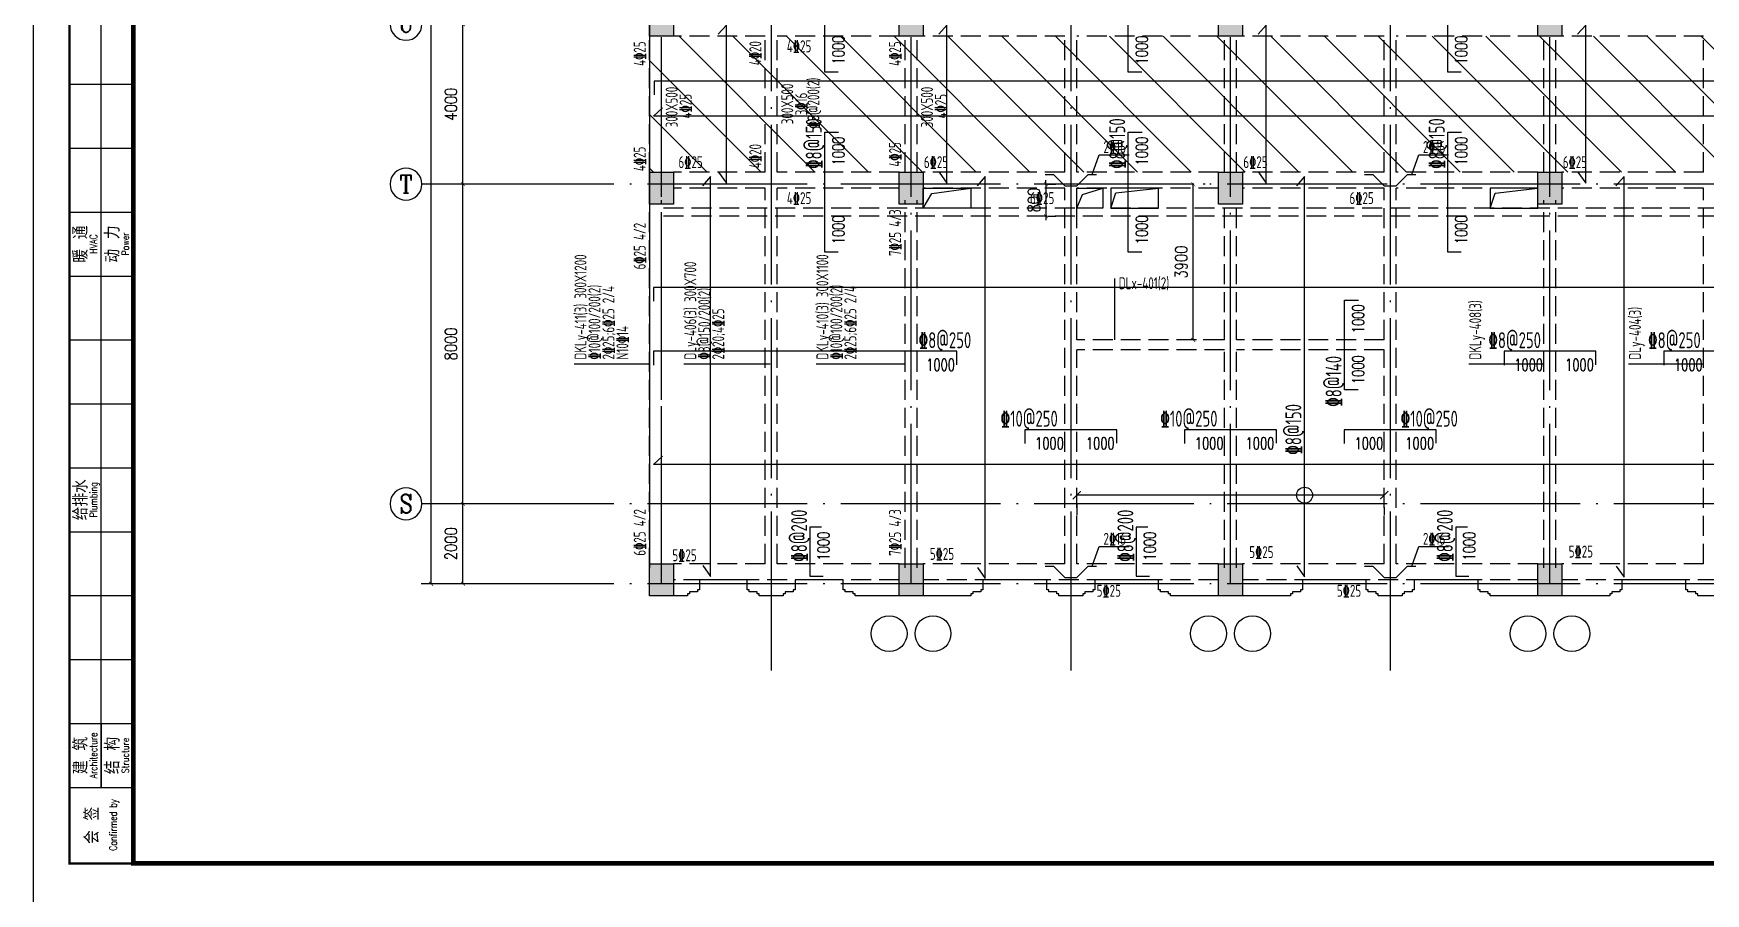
# Model space of a CAD drawing. Header units: millimetres. Extents: x 2998490 to 15040601, y 444546 to 7822218.
# Drawn here: x 14841995 to 14883870, y 7570109 to 7591634 of the extents above; entities that cross this region are included whole.
import ezdxf
from ezdxf.enums import TextEntityAlignment as Align

# ---------------------------------------------------------------- set-up
doc = ezdxf.new("R2010")
doc.units = ezdxf.units.MM
doc.header["$LTSCALE"] = 2000
doc.linetypes.add('DASH', pattern=[0.35, 0.25, -0.1])
doc.linetypes.add('DOTE', pattern=[2.42, 2, -0.2, 0.02, -0.2])
for name, color, linetype in [('3-AXIS', 3, 'Continuous'), ('3-AXIS_TEXT', 7, 'Continuous'), ('3-ban', 84, 'Continuous'), ('3-ban-hatch', 9, 'Continuous'), ('3-ban-rein', 1, 'Continuous'), ('3-ban-TEXT', 7, 'Continuous'), ('3-COLUMN-UP', 2, 'Continuous'), ('3-dote', 43, 'DOTE'), ('3-HATCH', 8, 'Continuous'), ('3-liang-rein-X', 54, 'Continuous'), ('3-liang-rein-Y', 130, 'Continuous'), ('3-liang-R截面-X', 50, 'Continuous'), ('3-liang-R截面-Y', 70, 'Continuous'), ('3-liang-s-1', 44, 'Continuous'), ('3-liang-xu', 120, 'DASH'), ('3-装饰线脚', 7, 'Continuous'), ('AXIS', 3, 'Continuous'), ('AXIS_TEXT', 7, 'Continuous'), ('图框', 7, 'Continuous')]:
    doc.layers.add(name, color=color, linetype=linetype)
doc.styles.add('_TCH_AXIS', font='COMPLEX', dxfattribs={"bigfont": 'GBCBIG'})
doc.styles.add('COMPLEX', font='COMPLEX')
doc.styles.add('DIM_FONT', font='SIMPLEX', dxfattribs={"width": 0.8, "bigfont": 'HZTXT'})
doc.styles.add('TJ1', font='tj-romans1.shx', dxfattribs={"width": 0.8, "bigfont": 'tj-hztxt1.shx'})
doc.styles.add('TKZ2_tjkts.shx', font='tjromant.shx', dxfattribs={"bigfont": 'tjkts.shx'})
doc.styles.add('TSSD_Rein', font='Tssdeng.shx', dxfattribs={"width": 0.7, "bigfont": 'hztxt.shx'})
doc.dimstyles.new('DIMN100', dxfattribs={"dimtxt": 300, "dimasz": 100, "dimexe": 250, "dimexo": 300, "dimgap": 150, "dimtad": 1, "dimdec": 0, "dimzin": 0, "dimdsep": 46, "dimtxsty": 'DIM_FONT', "dimblk": 'ARCHTICK', "dimcen": 0.09, "dimclrt": 7, "dimazin": 2, "dimtfac": 1, "dimtdec": 0, "dimtix": 1, "dimtmove": 2, "dimatfit": 3, "dimldrblk": 'ARCHTICK', "dimfxl": 0, "dimtolj": 1, "dimtzin": 0, "dimarcsym": 0})

# ---------------------------------------------------------------- blocks, each defined once
blk = doc.blocks.new('TJAD_TK_A0')
at = {"layer": '图框'}
for p, q in [((973, -441.7), (973, 399.3)), ((990, -412.7), (990, -156.7)), ((982, -236.7), (998, -236.7)), ((982, -252.7), (998, -252.7)), ((982, -268.7), (998, -268.7)), ((982, -284.7), (998, -284.7)), ((982, -300.7), (998, -300.7)), ((982, -316.7), (998, -316.7)), ((982, -332.7), (998, -332.7)), ((982, -348.7), (998, -348.7)), ((982, -364.7), (998, -364.7)), ((982, -380.7), (998, -380.7)), ((982, -396.7), (998, -396.7)), ((990, -396.7), (990, -412.7)), ((982, -412.7), (998, -412.7))]:
    blk.add_line(p, q, dxfattribs=at)
at = {"layer": '图框', "const_width": 1.2}
blk.add_lwpolyline([(2152, -431.7), (2152, 389.3), (998, 389.3), (998, -431.7)], close=True, dxfattribs=at)
at = {"layer": '图框', "const_width": 0.6}
blk.add_lwpolyline([(998, -431.7), (982, -431.7), (982, -156.7), (998, -156.7)], dxfattribs=at)
at = {"layer": '图框', "style": 'TKZ2_tjkts.shx'}
for s, p in [('暖 通', (984.79, -276.7)), ('动 力', (992.79, -276.7)), ('给排水', (984.79, -340.7)), ('建 筑', (984.79, -404.7)), ('结 构', (992.79, -404.7)), ('会 签', (987.62, -422.2))]:
    blk.add_text(s, height=3.6, rotation=90, dxfattribs=at).set_placement(p, align=Align.MIDDLE_CENTER)
at = {"layer": '图框', "style": 'TKZ2_tjkts.shx', "width": 0.8}
for s, p in [('HVAC', (988.02, -276.7)), ('Power', (996.02, -276.7)), ('Plumbing', (988.02, -340.7)), ('Architecture', (988.02, -404.7)), ('Structure', (996.02, -404.7)), ('Confirmed by', (992.95, -422.09))]:
    blk.add_text(s, height=1.8, rotation=90, dxfattribs=at).set_placement(p, align=Align.MIDDLE_CENTER)
blk = doc.blocks.new('_ArchTick')
at = {"color": 0, "linetype": 'ByBlock', "const_width": 0.15}
blk.add_lwpolyline([(-0.5, -0.5), (0.5, 0.5)], dxfattribs=at)
blk = doc.blocks.new('*D636')
at = {"layer": 'AXIS', "color": 0, "lineweight": -2}
for p, q in [((14854449, 7579863), (14852501, 7579863)), ((14852751, 7577863), (14852751, 7579863)), ((14854449, 7577863), (14852501, 7577863))]:
    blk.add_line(p, q, dxfattribs=at)
at = {"layer": 'Defpoints', "color": 0}
for p in [(14852751, 7579863), (14854749, 7579863), (14854749, 7577863)]:
    blk.add_point(p, dxfattribs=at)
at = {"layer": 'AXIS', "color": 0, "lineweight": -2, "xscale": 100, "yscale": 100, "zscale": 100}
for p, rotation in [((14852751, 7579863), 90), ((14852751, 7577863), 270)]:
    blk.add_blockref('_ArchTick', p, dxfattribs=dict(at, rotation=rotation))
at = {"layer": 'AXIS', "color": 7, "insert": (14852451, 7578863), "char_height": 300, "attachment_point": 5, "rotation": 90, "style": 'DIM_FONT'}
blk.add_mtext('\\A1;2000', dxfattribs=at)
blk = doc.blocks.new('*D637')
at = {"layer": 'AXIS', "color": 0, "lineweight": -2}
for p, q in [((14854449, 7587863), (14852501, 7587863)), ((14852751, 7579863), (14852751, 7587863)), ((14854449, 7579863), (14852501, 7579863))]:
    blk.add_line(p, q, dxfattribs=at)
at = {"layer": 'Defpoints', "color": 0}
for p in [(14852751, 7587863), (14854749, 7587863), (14854749, 7579863)]:
    blk.add_point(p, dxfattribs=at)
at = {"layer": 'AXIS', "color": 0, "lineweight": -2, "xscale": 100, "yscale": 100, "zscale": 100}
for p, rotation in [((14852751, 7587863), 90), ((14852751, 7579863), 270)]:
    blk.add_blockref('_ArchTick', p, dxfattribs=dict(at, rotation=rotation))
at = {"layer": 'AXIS', "color": 7, "insert": (14852451, 7583863), "char_height": 300, "attachment_point": 5, "rotation": 90, "style": 'DIM_FONT'}
blk.add_mtext('\\A1;8000', dxfattribs=at)
blk = doc.blocks.new('*D638')
at = {"layer": 'AXIS', "color": 0, "lineweight": -2}
for p, q in [((14854449, 7591863), (14852501, 7591863)), ((14852751, 7587863), (14852751, 7591863)), ((14854449, 7587863), (14852501, 7587863))]:
    blk.add_line(p, q, dxfattribs=at)
at = {"layer": 'Defpoints', "color": 0}
for p in [(14852751, 7591863), (14854749, 7591863), (14854749, 7587863)]:
    blk.add_point(p, dxfattribs=at)
at = {"layer": 'AXIS', "color": 0, "lineweight": -2, "xscale": 100, "yscale": 100, "zscale": 100}
for p, rotation in [((14852751, 7591863), 90), ((14852751, 7587863), 270)]:
    blk.add_blockref('_ArchTick', p, dxfattribs=dict(at, rotation=rotation))
at = {"layer": 'AXIS', "color": 7, "insert": (14852451, 7589863), "char_height": 300, "attachment_point": 5, "rotation": 90, "style": 'DIM_FONT'}
blk.add_mtext('\\A1;4000', dxfattribs=at)
blk = doc.blocks.new('*D646')
at = {"layer": 'AXIS', "color": 0, "lineweight": -2}
for p, q in [((14855249, 7605863), (14851701, 7605863)), ((14851951, 7577863), (14851951, 7605863)), ((14855249, 7577863), (14851701, 7577863))]:
    blk.add_line(p, q, dxfattribs=at)
at = {"layer": 'Defpoints', "color": 0}
for p in [(14851951, 7605863), (14855549, 7605863), (14855549, 7577863)]:
    blk.add_point(p, dxfattribs=at)
at = {"layer": 'AXIS', "color": 0, "lineweight": -2, "xscale": 100, "yscale": 100, "zscale": 100}
for p, rotation in [((14851951, 7605863), 90), ((14851951, 7577863), 270)]:
    blk.add_blockref('_ArchTick', p, dxfattribs=dict(at, rotation=rotation))
at = {"layer": 'AXIS', "color": 7, "insert": (14851531, 7593352), "char_height": 300, "attachment_point": 5, "rotation": 90, "style": 'DIM_FONT'}
blk.add_mtext('\\A1;28000', dxfattribs=at)
blk = doc.blocks.new('_AXISO')
blk.add_circle((0, 0), 0.5)
at = {"layer": '3-AXIS_TEXT', "style": 'COMPLEX', "width": 1.041667}
blk.add_attdef('A', text='', height=0.56, dxfattribs=at).set_placement((-0.25, -0.28), (0.25, -0.28), align=Align.FIT)
blk = doc.blocks.new('*D884')
at = {"layer": '3-ban', "color": 0, "lineweight": -2}
for p, q in [((14875822, 7580079), (14868122, 7580079)), ((14868122, 7579845), (14868122, 7579579)), ((14875822, 7579779), (14875822, 7579579))]:
    blk.add_line(p, q, dxfattribs=at)
at = {"layer": 'Defpoints', "color": 0}
for p in [(14868122, 7580445), (14875822, 7580379), (14868122, 7580079)]:
    blk.add_point(p, dxfattribs=at)
at = {"layer": '3-ban', "color": 0, "lineweight": -2, "xscale": 200, "yscale": 200, "zscale": 200, "rotation": 180}
blk.add_blockref('_ArchTick', (14868122, 7580079), dxfattribs=at)
at = {"layer": '3-ban', "color": 0, "lineweight": -2, "xscale": 200, "yscale": 200, "zscale": 200}
blk.add_blockref('_ArchTick', (14875822, 7580079), dxfattribs=at)
blk = doc.blocks.new('*D1879')
at = {"layer": '3-ban', "color": 0, "lineweight": -2}
for p, q in [((14871040, 7583963), (14871040, 7587863)), ((14871340, 7587863), (14871290, 7587863)), ((14871340, 7583963), (14871290, 7583963))]:
    blk.add_line(p, q, dxfattribs=at)
at = {"layer": 'Defpoints', "color": 0}
for p in [(14871040, 7587863), (14871040, 7587863), (14871040, 7583963)]:
    blk.add_point(p, dxfattribs=at)
at = {"layer": '3-ban', "color": 0, "lineweight": -2, "xscale": 100, "yscale": 100, "zscale": 100}
for p, rotation in [((14871040, 7587863), 90), ((14871040, 7583963), 270)]:
    blk.add_blockref('_ArchTick', p, dxfattribs=dict(at, rotation=rotation))
at = {"layer": '3-ban', "color": 7, "insert": (14870740, 7585913), "char_height": 300, "attachment_point": 5, "rotation": 90, "style": 'DIM_FONT'}
blk.add_mtext('\\A1;3900', dxfattribs=at)
blk = doc.blocks.new('*D1880')
at = {"layer": '3-ban', "color": 0, "lineweight": -2}
for p, q in [((14867350, 7587863), (14867350, 7587963)), ((14867350, 7587863), (14867350, 7587063)), ((14867387, 7587863), (14867600, 7587863)), ((14867350, 7587063), (14867350, 7586963)), ((14867387, 7587063), (14867600, 7587063))]:
    blk.add_line(p, q, dxfattribs=at)
at = {"layer": 'Defpoints', "color": 0}
for p in [(14867087, 7587863), (14867087, 7587063), (14867350, 7587063)]:
    blk.add_point(p, dxfattribs=at)
at = {"layer": '3-ban', "color": 0, "lineweight": -2, "xscale": 100, "yscale": 100, "zscale": 100}
for p, rotation in [((14867350, 7587863), 270), ((14867350, 7587063), 90)]:
    blk.add_blockref('_ArchTick', p, dxfattribs=dict(at, rotation=rotation))
at = {"layer": '3-ban', "color": 7, "insert": (14867050, 7587463), "char_height": 300, "attachment_point": 5, "rotation": 90, "style": 'DIM_FONT'}
blk.add_mtext('\\A1;800', dxfattribs=at)

msp = doc.modelspace()

# ---------------------------------------------------------------- hatches: boundary and pattern name
at = {"layer": '3-ban-hatch'}
h = msp.add_hatch(dxfattribs=at)
h.set_pattern_fill('ANSI31', color=8, scale=300, style=0)
h.set_pattern_definition([(135, (29313031.1, -83662.9), (673.51921, 673.51921), [])])
h.paths.add_polyline_path([(14930272.2, 7588163.1), (14930272.2, 7594563.1), (14930861.1, 7594563.1), (14931365.9, 7594867.6), (14933969.3, 7597470.4), (14934198.4, 7598024.5), (14934198.4, 7601703.4), (14933968.1, 7602257), (14931366.1, 7604859), (14930812, 7605088.1), (14927132.6, 7605088.1), (14926578.6, 7604858.8), (14923976.9, 7602257.2), (14923747.2, 7601703.4), (14923747.2, 7600163.1), (14920272.2, 7600163.1), (14920272.2, 7594563.1), (14920272.2, 7591863.1), (14920272.2, 7591563.1), (14857422.2, 7591563.1), (14857422.2, 7588163.1)])
at = {"layer": '3-HATCH'}
for points in [[(14858022.2, 7591563.1), (14857422.2, 7591563.1), (14857422.2, 7592363.1), (14858022.2, 7592363.1)], [(14864272.2, 7591563.1), (14863672.2, 7591563.1), (14863672.2, 7592363.1), (14864272.2, 7592363.1)], [(14872272.2, 7591563.1), (14871672.2, 7591563.1), (14871672.2, 7592363.1), (14872272.2, 7592363.1)], [(14880272.2, 7591563.1), (14879672.2, 7591563.1), (14879672.2, 7592363.1), (14880272.2, 7592363.1)], [(14858022.2, 7587363.1), (14857422.2, 7587363.1), (14857422.2, 7588163.1), (14858022.2, 7588163.1)], [(14864272.2, 7587363.1), (14863672.2, 7587363.1), (14863672.2, 7588163.1), (14864272.2, 7588163.1)], [(14872272.2, 7587363.1), (14871672.2, 7587363.1), (14871672.2, 7588163.1), (14872272.2, 7588163.1)], [(14880272.2, 7587363.1), (14879672.2, 7587363.1), (14879672.2, 7588163.1), (14880272.2, 7588163.1)], [(14858022.2, 7577563.1), (14857422.2, 7577563.1), (14857422.2, 7578363.1), (14858022.2, 7578363.1)], [(14864272.2, 7577563.1), (14863672.2, 7577563.1), (14863672.2, 7578363.1), (14864272.2, 7578363.1)], [(14872272.2, 7577563.1), (14871672.2, 7577563.1), (14871672.2, 7578363.1), (14872272.2, 7578363.1)], [(14880272.2, 7577563.1), (14879672.2, 7577563.1), (14879672.2, 7578363.1), (14880272.2, 7578363.1)]]:
    msp.add_hatch(color=256, dxfattribs=at).paths.add_polyline_path(points)

# ---------------------------------------------------------------- linework, layer by layer
at = {"layer": '3-AXIS', "color": 15, "linetype": 'DOTE'}
for p, q in [((14857722.2, 7577863.1), (14857722.2, 7606518)), ((14863972.2, 7577863.1), (14863972.2, 7606518)), ((14871972.2, 7577863.1), (14871972.2, 7606518)), ((14879972.2, 7577863.1), (14879972.2, 7606518)), ((14933972.2, 7587863.1), (14854749, 7587863.1)), ((14933972.2, 7579863.1), (14854749, 7579863.1)), ((14933972.2, 7577863.1), (14854749, 7577863.1))]:
    msp.add_line(p, q, dxfattribs=at)
at = {"layer": '3-ban'}
msp.add_circle((14873828, 7580078.7), 200, dxfattribs=at)
at = {"layer": '3-ban-rein'}
for points in [[(14862150.7, 7590663.1), (14861812.7, 7590663.1), (14861812.7, 7593460.7), (14862158.7, 7593460.7)], [(14869750.8, 7590663.1), (14869412.9, 7590663.1), (14869412.9, 7593460.7), (14869758.9, 7593460.7)], [(14877750.8, 7590663.1), (14877412.9, 7590663.1), (14877412.9, 7593460.7), (14877758.9, 7593460.7)], [(14859154.7, 7588158.9), (14859348.2, 7587885.2), (14859348.2, 7591842.5), (14859145.1, 7591613.1)], [(14864674, 7588158.9), (14864867.4, 7587885.2), (14864867.4, 7591842.5), (14864664.3, 7591613.1)], [(14872674, 7588158.9), (14872867.4, 7587885.2), (14872867.4, 7591842.5), (14872664.3, 7591613.1)], [(14880674, 7588158.9), (14880867.4, 7587885.2), (14880867.4, 7591842.5), (14880664.3, 7591613.1)], [(14930116.1, 7590102.4), (14930116.1, 7590440.3), (14857539.1, 7590440.3), (14857539.1, 7590094.3)], [(14929910.3, 7589760.6), (14930184, 7589567.2), (14857522.9, 7589567.2), (14857752.2, 7589770.3)], [(14862150.7, 7586163.1), (14861812.7, 7586163.1), (14861812.7, 7589163.1), (14862158.7, 7589163.1)], [(14869750.8, 7586163.1), (14869412.9, 7586163.1), (14869412.9, 7589163.1), (14869758.9, 7589163.1)], [(14877750.8, 7586163.1), (14877412.9, 7586163.1), (14877412.9, 7589163.1), (14877758.9, 7589163.1)], [(14858756.2, 7578316), (14858949.7, 7578042.3), (14858949.7, 7588053.4), (14858746.6, 7587824)], [(14865634.5, 7578265.9), (14865828, 7577992.3), (14865828, 7588053.4), (14865624.9, 7587824)], [(14873634.5, 7578312), (14873828, 7578038.3), (14873828, 7588053.4), (14873624.9, 7587824)], [(14881634.5, 7578303.4), (14881828, 7578029.7), (14881828, 7588053.4), (14881624.9, 7587824)], [(14920116.1, 7584938.5), (14920116.1, 7585276.5), (14857525, 7585276.5), (14857525, 7584930.5)], [(14875169.7, 7582713.1), (14874831.7, 7582713.1), (14874831.7, 7584963.1), (14875177.7, 7584963.1)], [(14865122.3, 7583342.4), (14865122.3, 7583680.4), (14857525, 7583680.4), (14857525, 7583334.4)], [(14881122.3, 7583342.4), (14881122.3, 7583680.4), (14878822.3, 7583680.4), (14878822.3, 7583334.4)], [(14885122.3, 7583342.4), (14885122.3, 7583680.4), (14882822.3, 7583680.4), (14882822.3, 7583334.4)], [(14869122.3, 7581378.2), (14869122.3, 7581716.2), (14866822.3, 7581716.2), (14866822.3, 7581370.2)], [(14873122.3, 7581378.2), (14873122.3, 7581716.2), (14870822.3, 7581716.2), (14870822.3, 7581370.2)], [(14877122.3, 7581378.2), (14877122.3, 7581716.2), (14874822.3, 7581716.2), (14874822.3, 7581370.2)], [(14919910.3, 7581041.9), (14920184, 7580848.5), (14857522.9, 7580848.5), (14857752.2, 7581051.6)], [(14861733, 7579274.1), (14861440.9, 7579274.1), (14861440.9, 7578048.1), (14861770.2, 7578048.1)], [(14869904.8, 7579274.1), (14869612.8, 7579274.1), (14869612.8, 7578048.1), (14869942.1, 7578048.1)], [(14877904.8, 7579274.1), (14877612.8, 7579274.1), (14877612.8, 7578048.1), (14877942.1, 7578048.1)]]:
    msp.add_lwpolyline(points, dxfattribs=at)
at = {"layer": '3-COLUMN-UP'}
for points in [[(14858022.2, 7591563.1), (14857422.2, 7591563.1), (14857422.2, 7592363.1), (14858022.2, 7592363.1)], [(14864272.2, 7591563.1), (14863672.2, 7591563.1), (14863672.2, 7592363.1), (14864272.2, 7592363.1)], [(14872272.2, 7591563.1), (14871672.2, 7591563.1), (14871672.2, 7592363.1), (14872272.2, 7592363.1)], [(14880272.2, 7591563.1), (14879672.2, 7591563.1), (14879672.2, 7592363.1), (14880272.2, 7592363.1)], [(14858022.2, 7587363.1), (14857422.2, 7587363.1), (14857422.2, 7588163.1), (14858022.2, 7588163.1)], [(14864272.2, 7587363.1), (14863672.2, 7587363.1), (14863672.2, 7588163.1), (14864272.2, 7588163.1)], [(14872272.2, 7587363.1), (14871672.2, 7587363.1), (14871672.2, 7588163.1), (14872272.2, 7588163.1)], [(14880272.2, 7587363.1), (14879672.2, 7587363.1), (14879672.2, 7588163.1), (14880272.2, 7588163.1)], [(14858022.2, 7577563.1), (14857422.2, 7577563.1), (14857422.2, 7578363.1), (14858022.2, 7578363.1)], [(14864272.2, 7577563.1), (14863672.2, 7577563.1), (14863672.2, 7578363.1), (14864272.2, 7578363.1)], [(14872272.2, 7577563.1), (14871672.2, 7577563.1), (14871672.2, 7578363.1), (14872272.2, 7578363.1)], [(14880272.2, 7577563.1), (14879672.2, 7577563.1), (14879672.2, 7578363.1), (14880272.2, 7578363.1)]]:
    msp.add_lwpolyline(points, close=True, dxfattribs=at)
at = {"layer": '3-dote'}
for p, q in [((14860472.2, 7603868.3), (14860472.2, 7575686.7)), ((14867972.2, 7603868.3), (14867972.2, 7575686.7)), ((14875972.2, 7603868.3), (14875972.2, 7575686.7))]:
    msp.add_line(p, q, dxfattribs=at)
at = {"layer": '3-liang-rein-X'}
for p, q in [((14868509.9, 7588104.7), (14868687.2, 7588596.5)), ((14868687.2, 7588596.5), (14869432.4, 7588596.5)), ((14876509.9, 7588104.7), (14876687.2, 7588596.5)), ((14876687.2, 7588596.5), (14877432.4, 7588596.5)), ((14868509.9, 7578299), (14868687.2, 7578790.8)), ((14868687.2, 7578790.8), (14869432.4, 7578790.8)), ((14876509.9, 7578299), (14876687.2, 7578790.8)), ((14876687.2, 7578790.8), (14877432.4, 7578790.8))]:
    msp.add_line(p, q, dxfattribs=at)
at = {"layer": '3-liang-rein-X', "color": 1}
for points in [[(14867330.2, 7588105.5), (14867540.1, 7588105.5), (14867822.9, 7587822.7), (14868122.9, 7587822.7), (14868405, 7588104.7), (14868614.9, 7588104.7)], [(14875330.2, 7588105.5), (14875540.1, 7588105.5), (14875822.9, 7587822.7), (14876122.9, 7587822.7), (14876405, 7588104.7), (14876614.9, 7588104.7)], [(14867330.2, 7578299.8), (14867540.1, 7578299.8), (14867822.9, 7578017), (14868122.9, 7578017), (14868405, 7578299), (14868614.9, 7578299)], [(14875330.2, 7578299.8), (14875540.1, 7578299.8), (14875822.9, 7578017), (14876122.9, 7578017), (14876405, 7578299), (14876614.9, 7578299)]]:
    msp.add_lwpolyline(points, dxfattribs=at)
at = {"layer": '3-liang-R截面-X'}
msp.add_line((14869066, 7585501.5), (14869066, 7583963.1), dxfattribs=at)
at = {"layer": '3-liang-R截面-Y'}
for p, q in [((14855535, 7583369.2), (14857428, 7583369.2)), ((14858284.8, 7583369.2), (14860446.7, 7583369.2)), ((14861592.3, 7583369.2), (14863822.2, 7583369.2)), ((14877942.3, 7583369.2), (14879822.2, 7583369.2)), ((14881942.1, 7583369.2), (14883822.1, 7583369.2))]:
    msp.add_line(p, q, dxfattribs=at)
at = {"layer": '3-liang-s-1'}
for points in [[(14857422.2, 7601363.1), (14857422.2, 7578263.1)], [(14864272.2, 7587263.1), (14864494.6, 7587628.1), (14865472.2, 7587763.1)], [(14868122.2, 7587263.1), (14868265.4, 7587605.9), (14868772.2, 7587763.1)], [(14868972.2, 7587263.1), (14869104.2, 7587641.6), (14870172.2, 7587763.1)], [(14878472.2, 7587263.1), (14878603.9, 7587639.4), (14879672.2, 7587763.1)], [(14863972.1, 7577563.1), (14862572.2, 7577563.1), (14862572.2, 7577613.1), (14862522.2, 7577613.1), (14862522.2, 7577663.1), (14862322.2, 7577663.1), (14862322.2, 7577713.1), (14862272.2, 7577713.1), (14862272.2, 7577963.1), (14861072.2, 7577963.1), (14861072.2, 7577713.1), (14861022.2, 7577713.1), (14861022.2, 7577663.1), (14860822.2, 7577663.1), (14860822.2, 7577613.1), (14860772.2, 7577613.1), (14860772.2, 7577563.1), (14860172.2, 7577563.1), (14860172.2, 7577613.1), (14860122.2, 7577613.1), (14860122.2, 7577663.1), (14859922.2, 7577663.1), (14859922.2, 7577713.1), (14859872.2, 7577713.1), (14859872.2, 7577963.1), (14858672.2, 7577963.1), (14858672.2, 7577713.1), (14858622.2, 7577713.1), (14858622.2, 7577662.8), (14858422.2, 7577662.8), (14858422.2, 7577613.1), (14858372.2, 7577613.1), (14858372.2, 7577563.1), (14857722.1, 7577563.1)], [(14871972.1, 7577563.1), (14870472.1, 7577563.1), (14870472.1, 7577613.1), (14870422.1, 7577613.1), (14870422.1, 7577663.1), (14870222.1, 7577663.1), (14870222.1, 7577713.1), (14870172.1, 7577713.1), (14870172.1, 7577963.1), (14868572.1, 7577963.1), (14868572.1, 7577713.1), (14868522.1, 7577713.1), (14868522.1, 7577663.1), (14868322.1, 7577663.1), (14868322.1, 7577613.1), (14868272.1, 7577613.1), (14868272.1, 7577563.1), (14867672.1, 7577563.1), (14867672.1, 7577613.1), (14867622.1, 7577613.1), (14867622.1, 7577663.1), (14867422.1, 7577663.1), (14867422.1, 7577713.1), (14867372.1, 7577713.1), (14867372.1, 7577963.1), (14865772.1, 7577963.1), (14865772.1, 7577713.1), (14865722.1, 7577713.1), (14865722.1, 7577663.1), (14865522.1, 7577662.8), (14865522.1, 7577613.1), (14865472.1, 7577613.1), (14865472.1, 7577563.1), (14863972.1, 7577563.1)], [(14879972.1, 7577563.1), (14878472.1, 7577563.1), (14878472.1, 7577613.1), (14878422.1, 7577613.1), (14878422.1, 7577663.1), (14878222.1, 7577663.1), (14878222.1, 7577713.1), (14878172.1, 7577713.1), (14878172.1, 7577963.1), (14876572.1, 7577963.1), (14876572.1, 7577713.1), (14876522.1, 7577713.1), (14876522.1, 7577663.1), (14876322.1, 7577663.1), (14876322.1, 7577613.1), (14876272.1, 7577613.1), (14876272.1, 7577563.1), (14875672.1, 7577563.1), (14875672.1, 7577613.1), (14875622.1, 7577613.1), (14875622.1, 7577663.1), (14875422.1, 7577663.1), (14875422.1, 7577713.1), (14875372.1, 7577713.1), (14875372.1, 7577963.1), (14873772.1, 7577963.1), (14873772.1, 7577713.1), (14873722.1, 7577713.1), (14873722.1, 7577663.1), (14873522.1, 7577662.8), (14873522.1, 7577613.1), (14873472.1, 7577613.1), (14873472.1, 7577563.1), (14871972.1, 7577563.1)], [(14884272.1, 7577563.1), (14883672.1, 7577563.1), (14883672.1, 7577613.1), (14883622.1, 7577613.1), (14883622.1, 7577663.1), (14883422.1, 7577663.1), (14883422.1, 7577713.1), (14883372.1, 7577713.1), (14883372.1, 7577963.1), (14881772.1, 7577963.1), (14881772.1, 7577713.1), (14881722.1, 7577713.1), (14881722.1, 7577663.1), (14881522.1, 7577662.8), (14881522.1, 7577613.1), (14881472.1, 7577613.1), (14881472.1, 7577563.1), (14879972.1, 7577563.1)]]:
    msp.add_lwpolyline(points, dxfattribs=at)
for points in [[(14864272.2, 7587763.1), (14865472.2, 7587763.1), (14865472.2, 7587263.1), (14864272.2, 7587263.1)], [(14868772.2, 7587263.1), (14868122.2, 7587263.1), (14868122.2, 7587763.1), (14868772.2, 7587763.1)], [(14868972.2, 7587263.1), (14870172.2, 7587263.1), (14870172.2, 7587763.1), (14868972.2, 7587763.1)], [(14878472.2, 7587263.1), (14879672.2, 7587263.1), (14879672.2, 7587763.1), (14878472.2, 7587763.1)]]:
    msp.add_lwpolyline(points, close=True, dxfattribs=at)
at = {"layer": '3-liang-xu'}
for p, q in [((14857422.2, 7588163.1), (14857422.2, 7591563.1)), ((14857722.2, 7588163.1), (14857722.2, 7591563.1)), ((14860322.2, 7591563.1), (14858022.2, 7591563.1)), ((14860322.2, 7588163.1), (14860322.2, 7591563.1)), ((14860622.2, 7588163.1), (14860622.2, 7591563.1)), ((14863672.2, 7591563.1), (14860622.2, 7591563.1)), ((14863822.2, 7588163.1), (14863822.2, 7591563.1)), ((14864122.2, 7588163.1), (14864122.2, 7591563.1)), ((14867822.2, 7591563.1), (14864272.2, 7591563.1)), ((14867822.2, 7588163.1), (14867822.2, 7591563.1)), ((14868122.2, 7588163.1), (14868122.2, 7591563.1)), ((14871672.2, 7591563.1), (14868122.2, 7591563.1)), ((14871822.2, 7588163.1), (14871822.2, 7591563.1)), ((14872122.2, 7588163.1), (14872122.2, 7591563.1)), ((14875822.2, 7591563.1), (14872272.2, 7591563.1)), ((14875822.2, 7588163.1), (14875822.2, 7591563.1)), ((14876122.2, 7588163.1), (14876122.2, 7591563.1)), ((14879672.2, 7591563.1), (14876122.2, 7591563.1)), ((14879822.2, 7588163.1), (14879822.2, 7591563.1)), ((14880122.2, 7588163.1), (14880122.2, 7591563.1)), ((14883822.2, 7591563.1), (14880272.2, 7591563.1)), ((14883822.2, 7588163.1), (14883822.2, 7591563.1)), ((14860322.2, 7588163.1), (14858022.2, 7588163.1)), ((14863672.2, 7588163.1), (14860622.2, 7588163.1)), ((14867822.2, 7588163.1), (14864272.2, 7588163.1)), ((14871672.2, 7588163.1), (14868122.2, 7588163.1)), ((14875822.2, 7588163.1), (14872272.2, 7588163.1)), ((14879672.2, 7588163.1), (14876122.2, 7588163.1)), ((14883822.2, 7588163.1), (14880272.2, 7588163.1)), ((14860322.2, 7587763.1), (14858022.2, 7587763.1)), ((14860322.2, 7578363.1), (14860322.2, 7587763.1)), ((14860622.2, 7578363.1), (14860622.2, 7587763.1)), ((14863672.2, 7587763.1), (14860622.2, 7587763.1)), ((14867822.2, 7587763.1), (14864272.2, 7587763.1)), ((14867822.2, 7578363.1), (14867822.2, 7587763.1)), ((14871672.2, 7587763.1), (14868122.2, 7587763.1)), ((14868122.2, 7583963.1), (14868122.2, 7587763.1)), ((14875822.2, 7587763.1), (14872272.2, 7587763.1)), ((14875822.2, 7583963.1), (14875822.2, 7587763.1)), ((14876122.2, 7578363.1), (14876122.2, 7587763.1)), ((14879672.2, 7587763.1), (14876122.2, 7587763.1)), ((14883822.2, 7587763.1), (14880272.2, 7587763.1)), ((14883822.2, 7578363.1), (14883822.2, 7587763.1)), ((14857422.2, 7578263.1), (14857422.2, 7587463.1)), ((14857722.2, 7578263.1), (14857722.2, 7587463.1)), ((14863822.2, 7578263.1), (14863822.2, 7587463.1)), ((14864122.2, 7578263.1), (14864122.2, 7587463.1)), ((14871822.2, 7583963.1), (14871822.2, 7587463.1)), ((14872122.2, 7583963.1), (14872122.2, 7587463.1)), ((14879822.2, 7578263.1), (14879822.2, 7587463.1)), ((14880122.2, 7578263.1), (14880122.2, 7587463.1)), ((14919872.2, 7587263.1), (14857722.2, 7587263.1)), ((14919872.2, 7587063.1), (14857722.2, 7587063.1)), ((14871822.2, 7583963.1), (14868122.2, 7583963.1)), ((14868122.2, 7578363.1), (14868122.2, 7583713.1)), ((14871822.2, 7583713.1), (14868122.2, 7583713.1)), ((14871822.2, 7578263.1), (14871822.2, 7583713.1)), ((14875822.2, 7583963.1), (14872122.2, 7583963.1)), ((14872122.2, 7578263.1), (14872122.2, 7583713.1)), ((14875822.2, 7583713.1), (14872122.2, 7583713.1)), ((14875822.2, 7578363.1), (14875822.2, 7583713.1)), ((14860322.2, 7578363.1), (14858022.2, 7578363.1)), ((14863672.2, 7578363.1), (14860622.2, 7578363.1)), ((14867822.2, 7578363.1), (14864272.2, 7578363.1)), ((14871672.2, 7578363.1), (14868122.2, 7578363.1)), ((14875822.2, 7578363.1), (14872272.2, 7578363.1)), ((14879672.2, 7578363.1), (14876122.2, 7578363.1)), ((14883822.2, 7578363.1), (14880272.2, 7578363.1)), ((14863672.2, 7577963.1), (14858022.2, 7577963.1)), ((14871672.2, 7577963.1), (14864272.2, 7577963.1)), ((14879672.2, 7577963.1), (14872272.2, 7577963.1)), ((14887672.2, 7577963.1), (14880272.2, 7577963.1))]:
    msp.add_line(p, q, dxfattribs=at)
at = {"layer": '3-装饰线脚'}
for centre in [(14863422.2, 7576613.1), (14864522.2, 7576613.1), (14871422.2, 7576613.1), (14872522.2, 7576613.1), (14879422.2, 7576613.1), (14880522.2, 7576613.1)]:
    msp.add_circle(centre, 450, dxfattribs=at)
at = {"layer": 'AXIS'}
for p, q in [((14854749, 7587863.1), (14851724.5, 7587863.1)), ((14854749, 7579863.1), (14851724.5, 7579863.1))]:
    msp.add_line(p, q, dxfattribs=at)

# ---------------------------------------------------------------- block references
ref = msp.add_blockref('_AXISO', (14851324.5, 7591863.1), dxfattribs=dict(at, xscale=-800, yscale=800, zscale=800))
ref.add_attrib('A', 'U', dxfattribs={"layer": 'AXIS_TEXT', "height": 405.5, "style": '_TCH_AXIS'}).set_placement((14851131.4, 7591660.3), (14851517.6, 7591660.3), align=Align.FIT)
ref = msp.add_blockref('_AXISO', (14851324.5, 7587863.1), dxfattribs=dict(at, xscale=-800, yscale=800, zscale=800))
ref.add_attrib('A', 'T', dxfattribs={"layer": 'AXIS_TEXT', "height": 455.7, "style": '_TCH_AXIS'}).set_placement((14851161.7, 7587635.2), (14851487.2, 7587635.2), align=Align.FIT)
ref = msp.add_blockref('_AXISO', (14851324.5, 7579863.1), dxfattribs=dict(at, xscale=-800, yscale=800, zscale=800))
ref.add_attrib('A', 'S', dxfattribs={"layer": 'AXIS_TEXT', "height": 465.9, "style": '_TCH_AXIS'}).set_placement((14851169.2, 7579630.1), (14851479.8, 7579630.1), align=Align.FIT)
at = {"layer": '图框', "xscale": 100, "yscale": 100, "zscale": 100}
msp.add_blockref('TJAD_TK_A0', (14744694.6, 7614033.9), dxfattribs=at)

# ---------------------------------------------------------------- texts
at = {"layer": '3-ban', "style": 'TSSD_Rein', "width": 0.7}
for s, rotation, p in [('%%1328@150', 89.99419, (14861735.6, 7588241.8, -5065)), ('%%1328@150', 89.99419, (14869335.8, 7588241.8, -5065)), ('%%1328@150', 89.99419, (14877335.8, 7588241.8, -5065)), ('%%1328@250', 0.00581, (14864162.3, 7583757.3, -5065)), ('%%1328@250', 0.00581, (14878429.8, 7583757.3, -5065)), ('%%1328@250', 0.00581, (14882429.8, 7583757.3, -5065)), ('%%1328@140', 89.99419, (14874754.7, 7582288.9, -5065)), ('%%1328@150', 89.99419, (14873747, 7581090.5, -5065)), ('%%13210@250', 0.00581, (14866214.4, 7581793.1, -5065)), ('%%13210@250', 0.00581, (14870214.4, 7581793.1, -5065)), ('%%13210@250', 0.00581, (14876233.5, 7581793.1, -5065)), ('%%1328@200', 90.00581, (14861368.8, 7578410.1, -5065)), ('%%1328@200', 90.00581, (14869540.6, 7578410.1, -5065)), ('%%1328@200', 90.00581, (14877540.6, 7578410.1, -5065))]:
    msp.add_text(s, height=400, rotation=rotation, dxfattribs=at).set_placement(p)
at = {"layer": '3-ban-TEXT', "style": 'TJ1', "width": 0.7}
for p in [(14862302.6, 7590860), (14869902.7, 7590860), (14877902.7, 7590860), (14862302.6, 7588333), (14869902.7, 7588333), (14877902.7, 7588333), (14862302.6, 7586360), (14869902.7, 7586360), (14877902.7, 7586360), (14875321.6, 7584133), (14875321.6, 7582860), (14861930.8, 7578444), (14870102.7, 7578444), (14878102.7, 7578444)]:
    msp.add_text('1000', height=300, rotation=90, dxfattribs=at).set_placement(p)
for p in [(14864351.9, 7583190.5), (14879078.9, 7583190.5), (14880351.9, 7583190.5), (14883078.9, 7583190.5), (14867078.9, 7581226.3), (14868351.9, 7581226.3), (14871078.9, 7581226.3), (14872351.9, 7581226.3), (14875078.9, 7581226.3), (14876351.9, 7581226.3)]:
    msp.add_text('1000', height=300, dxfattribs=at).set_placement(p)
at = {"layer": '3-liang-rein-X', "style": 'TSSD_Rein', "width": 0.7}
for s, p in [('4%%13225', (14860862.1, 7591163.1)), ('2%%13216', (14868791.4, 7588642.2)), ('2%%13216', (14876791.4, 7588642.2)), ('6%%13225', (14858147.8, 7588263.1)), ('6%%13225', (14864294.2, 7588263.1)), ('6%%13225', (14872294.2, 7588263.1)), ('6%%13225', (14880294.2, 7588263.1)), ('4%%13225', (14860862.1, 7587363.1)), ('6%%13225', (14866952.3, 7587363.1)), ('6%%13225', (14874952.3, 7587363.1)), ('2%%13216', (14868791.4, 7578836.5)), ('2%%13216', (14876791.4, 7578836.5)), ('5%%13225', (14857994.6, 7578424.7)), ('5%%13225', (14864442.2, 7578458.6)), ('5%%13225', (14872442.2, 7578503.2)), ('5%%13225', (14880442.2, 7578517.1)), ('5%%13225', (14868620, 7577535.5)), ('5%%13225', (14874637.1, 7577535.5))]:
    msp.add_text(s, height=300, dxfattribs=at).set_placement(p)
at = {"layer": '3-liang-rein-Y', "style": 'TSSD_Rein', "width": 0.7}
for s, p in [('4%%13225', (14857326.9, 7590822.1)), ('4%%13220', (14860222.2, 7590839.1)), ('4%%13225', (14863721, 7590822.1)), ('%%1328@200(2)', (14861676.9, 7589261.2)), ('4%%13225', (14858478, 7589506.9)), ('3%%13216', (14861372.2, 7589585.8)), ('4%%13225', (14864872.2, 7589506.9)), ('4%%13225', (14857326.9, 7588188)), ('4%%13220', (14860222.2, 7588262.9)), ('4%%13225', (14863721, 7588301.1)), ('7%%13225 4/3', (14863722.2, 7586065.5)), ('6%%13225 4/2', (14857326.9, 7585728.1)), ('%%13210@100/200(2)', (14856194.6, 7583473.4)), ('2%%13225;6%%13225 2/4', (14856544.6, 7583473.4)), ('%%1328@150/200(2)', (14858944.4, 7583473.4)), ('%%13210@100/200(2)', (14862251.9, 7583473.4)), ('2%%13225;6%%13225 2/4', (14862601.9, 7583473.4)), ('2%%13220;4%%13225', (14859294.4, 7583473.4)), ('N10%%13214', (14856894.6, 7583473.4)), ('6%%13225 4/2', (14857326.9, 7578563.7)), ('7%%13225 4/3', (14863721, 7578561.7))]:
    msp.add_text(s, height=300, rotation=90, dxfattribs=at).set_placement(p)
at = {"layer": '3-liang-R截面-X', "style": 'TSSD_Rein', "width": 0.7}
msp.add_text('DLx-401(2)', height=300, dxfattribs=at).set_placement((14869174, 7585233.8))
at = {"layer": '3-liang-R截面-Y', "style": 'TSSD_Rein', "width": 0.7}
for s, p in [('300X500', (14858128, 7589284.2)), ('300X500', (14861022.2, 7589363)), ('300X500', (14864522.2, 7589284.2)), ('DKLy-411(3) 300X1200', (14855844.6, 7583473.4)), ('DKLy-410(3) 300X1100', (14861901.9, 7583473.4)), ('DLy-406(3) 300X700', (14858594.5, 7583473.4)), ('DKLy-408(3)', (14878251.9, 7583473.4)), ('DLy-404(3)', (14882251.8, 7583473.4))]:
    msp.add_text(s, height=300, rotation=90, dxfattribs=at).set_placement(p)

# ---------------------------------------------------------------- dimensions: what is measured, and where the dimension line sits
at = {"layer": '3-ban'}
for base, p1, p2, picture, middle in [((14867349.6, 7587063.1), (14867086.7, 7587863.1), (14867086.7, 7587063.1), '*D1880', (14867049.6, 7587463.1)), ((14871040.4, 7587863.1), (14871040.4, 7583963.1), (14871040.4, 7587863.1), '*D1879', (14870740.4, 7585913.1))]:
    dim = msp.add_linear_dim(base=base, p1=p1, p2=p2, angle=90, dimstyle='DIMN100', dxfattribs=at)
    dim.commit()
    dim.dimension.update_dxf_attribs({"geometry": picture, "text_midpoint": middle})
dim = msp.add_linear_dim(base=(14868122.3, 7580078.7), p1=(14875822.3, 7580378.9), p2=(14868122.3, 7580445.5), angle=180, text=' ', dimstyle='DIMN100', override={"dimscale": 2}, dxfattribs=at)
dim.commit()
dim.dimension.update_dxf_attribs({"geometry": '*D884', "text_midpoint": (14871972.3, 7580078.7)})
at = {"layer": 'AXIS'}
dim = msp.add_linear_dim(base=(14851951.5, 7605863.1), p1=(14855549, 7577863.1), p2=(14855549, 7605863.1), angle=90, dimstyle='DIMN100', dxfattribs=at)
dim.commit()
dim.dimension.update_dxf_attribs({"geometry": '*D646', "text_midpoint": (14851530.9, 7593352.5), "dimtype": 161})
for p1, p2, picture, middle in [((14854749, 7587863.1), (14854749, 7591863.1), '*D638', (14852451.5, 7589863.1)), ((14854749, 7579863.1), (14854749, 7587863.1), '*D637', (14852451.5, 7583863.1)), ((14854749, 7577863.1), (14854749, 7579863.1), '*D636', (14852451.5, 7578863.1))]:
    dim = msp.add_aligned_dim(p1=p1, p2=p2, distance=1997.5, dimstyle='DIMN100', dxfattribs=at)
    dim.commit()
    dim.dimension.update_dxf_attribs({"geometry": picture, "text_midpoint": middle})

doc.saveas('drawing.dxf')
